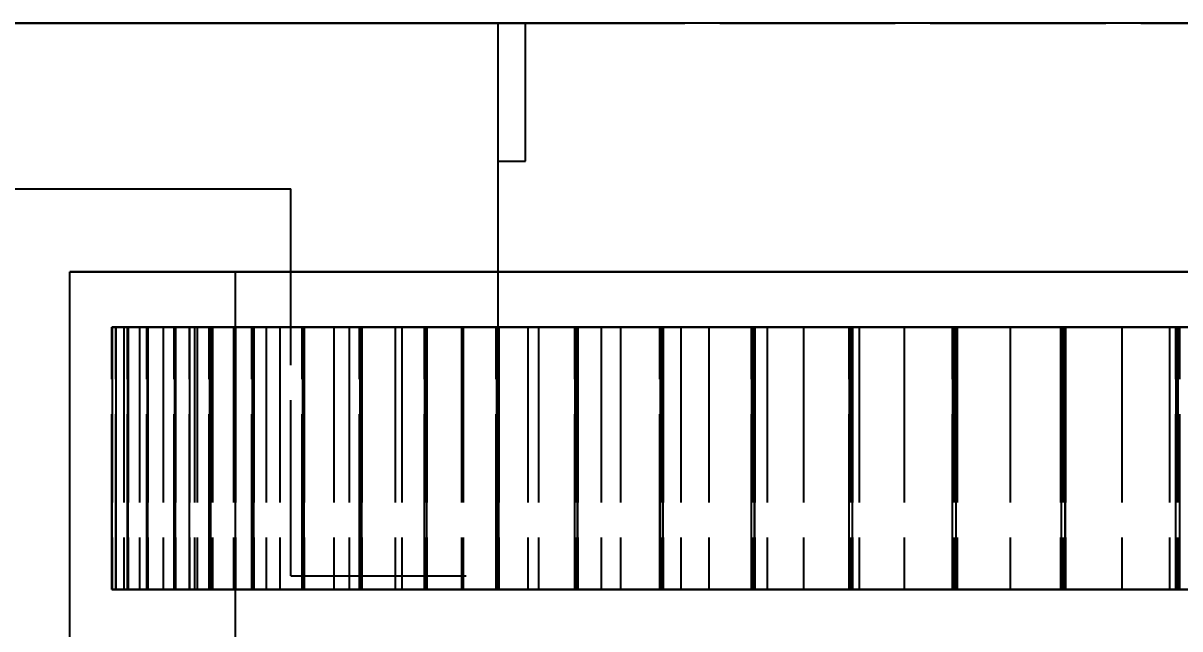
# Model space of a CAD drawing. Header units: millimetres. Extents: x -9 to 243, y -53 to 196.
# Drawn here: x 121.71 to 130.09, y -26.09 to -21.71 of the extents above; entities that cross this region are included whole.
import ezdxf

# ---------------------------------------------------------------- set-up
doc = ezdxf.new("R2010")
doc.units = ezdxf.units.MM
doc.linetypes.add('DASHED', pattern=[1.524, 1.27, -0.254])
for name, color, linetype in [('DIMS', 3, 'CONTINUOUS'), ('HIDDEN', 8, 'DASHED'), ('VISIBLE', 7, 'CONTINUOUS')]:
    doc.layers.add(name, color=color, linetype=linetype)
doc.styles.add('OpenSansCondensed-Light', font='OpenSansCondensed-Light.ttf')
doc.dimstyles.new('EZDXF', dxfattribs={"dimtxt": 0.25, "dimasz": 0.175, "dimexe": 0.375, "dimexo": 0.125, "dimgap": 0.1, "dimtad": 1, "dimlfac": 100, "dimzin": 12, "dimdsep": 46, "dimtxsty": 'OpenSansCondensed-Light', "dimblk": 'ARCHTICK', "dimcen": 2.5, "dimazin": 3, "dimtfac": 0.5, "dimtmove": 2, "dimatfit": 3})

# ---------------------------------------------------------------- blocks, each defined once
blk = doc.blocks.new('_ARCHTICK')
at = {"color": 0, "linetype": 'BYBLOCK', "const_width": 0.15}
blk.add_lwpolyline([(-0.5, -0.5), (0.5, 0.5)], dxfattribs=at)

msp = doc.modelspace()

# ---------------------------------------------------------------- linework, layer by layer
at = {"layer": 'HIDDEN'}
for points in [[(94.75, -21.71), (200.25, -21.71)], [(120.14793, -21.71), (125.14793, -21.71)], [(120.14793, -21.71), (125.14793, -21.71)], [(125.14793, -25.71), (125.14793, -21.71)], [(125.14793, -21.71), (125.34793, -21.71)], [(125.14793, -21.71), (125.34793, -21.71)], [(125.14793, -21.71), (125.34793, -21.71)], [(125.14793, -21.71), (125.34793, -21.71)], [(125.14793, -21.71), (125.34793, -21.71)], [(125.14793, -21.71), (125.34793, -21.71)], [(125.14793, -22.71), (125.14793, -21.71)], [(125.14793, -22.71), (125.14793, -21.71)], [(125.14793, -22.71), (125.14793, -21.71)], [(125.14793, -22.71), (125.14793, -21.71)], [(125.14793, -22.71), (125.14793, -21.71)], [(125.14793, -22.71), (125.14793, -21.71)], [(125.34793, -22.71), (125.34793, -21.71)], [(125.34793, -22.71), (125.34793, -21.71)], [(125.34793, -22.71), (125.34793, -21.71)], [(125.34793, -22.71), (125.34793, -21.71)], [(125.34793, -22.71), (125.34793, -21.71)], [(125.14793, -22.71), (125.34793, -22.71)], [(125.14793, -22.71), (125.34793, -22.71)], [(125.14793, -22.71), (125.34793, -22.71)], [(125.14793, -22.71), (125.34793, -22.71)], [(125.14793, -22.71), (125.34793, -22.71)], [(121.64793, -22.91), (123.64793, -22.91)], [(123.64793, -25.71), (123.64793, -22.91)], [(130.63291, -23.51), (129.97253, -23.51), (129.31215, -23.51), (128.65176, -23.51), (127.99138, -23.51), (127.331, -23.51), (126.67061, -23.51), (126.01023, -23.51), (125.34985, -23.51), (124.68947, -23.51), (124.02908, -23.51), (123.3687, -23.51), (122.70832, -23.51), (122.04793, -23.51)], [(130.0931, -23.51), (129.47081, -23.51), (128.84852, -23.51), (128.22624, -23.51), (127.60395, -23.51), (126.98166, -23.51), (126.35937, -23.51), (125.73708, -23.51), (125.1148, -23.51), (124.49251, -23.51), (123.87022, -23.51), (123.24793, -23.51)], [(123.24793, -23.51), (123.55908, -23.51), (123.87022, -23.51), (124.18136, -23.51), (124.49251, -23.51), (124.80365, -23.51), (125.1148, -23.51), (125.42594, -23.51), (125.73708, -23.51), (126.04823, -23.51), (126.35937, -23.51), (126.67052, -23.51), (126.98166, -23.51), (127.2928, -23.51), (127.60395, -23.51), (127.91509, -23.51), (128.22624, -23.51), (128.53738, -23.51), (128.84852, -23.51), (129.15967, -23.51), (129.47081, -23.51), (129.78196, -23.51), (130.0931, -23.51)], [(123.24793, -26.21), (123.24793, -23.51)], [(123.64793, -25.71), (123.64793, -23.51)], [(125.14793, -25.71), (125.14793, -23.51)], [(122.35367, -23.91), (122.35174, -23.91)], [(122.35174, -23.91), (122.3527, -23.91)], [(122.3527, -23.91), (122.35174, -23.91)], [(122.35367, -23.91), (122.35174, -23.91)], [(122.35174, -25.81), (122.35174, -23.91)], [(122.35174, -25.81), (122.35174, -23.91)], [(122.3527, -25.81), (122.3527, -23.91)], [(122.38127, -23.91), (122.35367, -23.91)], [(122.35367, -23.91), (122.38127, -23.91)], [(122.35367, -25.81), (122.35367, -23.91)], [(122.35367, -23.91), (122.35367, -25.81)], [(122.38127, -23.91), (122.37934, -23.91)], [(122.38127, -23.91), (122.37934, -23.91)], [(122.38127, -23.91), (122.37934, -23.91)], [(122.37934, -23.91), (122.38127, -23.91)], [(122.37934, -25.81), (122.37934, -23.91)], [(122.37934, -25.81), (122.37934, -23.91)], [(122.3832, -23.91), (122.38127, -23.91)], [(122.3832, -23.91), (122.38127, -23.91)], [(122.38127, -25.81), (122.38127, -23.91)], [(122.38127, -25.81), (122.38127, -23.91)], [(122.38127, -23.91), (122.38127, -25.81)], [(122.38127, -25.81), (122.38127, -23.91)], [(122.38127, -23.91), (122.38127, -25.81)], [(122.38127, -23.91), (122.38127, -25.81)], [(122.38127, -23.91), (122.38127, -25.81)], [(122.38127, -25.81), (122.38127, -23.91)], [(122.43832, -23.91), (122.3832, -23.91)], [(122.3832, -23.91), (122.43832, -23.91)], [(122.3832, -25.81), (122.3832, -23.91)], [(122.3832, -25.81), (122.3832, -23.91)], [(122.46591, -23.91), (122.43832, -23.91)], [(122.43832, -23.91), (122.46591, -23.91)], [(122.43832, -23.91), (122.43832, -25.81)], [(122.43832, -23.91), (122.43832, -25.81)], [(122.46688, -23.91), (122.464, -23.91)], [(122.46591, -23.91), (122.464, -23.91)], [(122.46591, -23.91), (122.464, -23.91)], [(122.464, -23.91), (122.46688, -23.91)], [(122.464, -25.81), (122.464, -23.91)], [(122.464, -25.81), (122.464, -23.91)], [(122.46591, -25.81), (122.46591, -23.91)], [(122.46591, -23.91), (122.46591, -25.81)], [(122.46784, -23.91), (122.46688, -23.91)], [(122.46688, -23.91), (122.46784, -23.91)], [(122.46688, -23.91), (122.46688, -25.81)], [(122.46688, -23.91), (122.46688, -25.81)], [(122.46978, -23.91), (122.46784, -23.91)], [(122.46978, -23.91), (122.46784, -23.91)], [(122.46784, -25.81), (122.46784, -23.91)], [(122.46784, -25.81), (122.46784, -23.91)], [(122.55226, -23.91), (122.46978, -23.91)], [(122.46978, -23.91), (122.55226, -23.91)], [(122.46978, -23.91), (122.46978, -25.81)], [(122.46978, -25.81), (122.46978, -23.91)], [(122.55226, -23.91), (122.60737, -23.91)], [(122.60737, -23.91), (122.55226, -23.91)], [(122.55226, -23.91), (122.55226, -25.81)], [(122.55226, -23.91), (122.55226, -25.81)], [(122.60737, -23.91), (122.60548, -23.91)], [(122.60548, -23.91), (122.60931, -23.91)], [(122.60931, -23.91), (122.60548, -23.91)], [(122.60737, -23.91), (122.60548, -23.91)], [(122.60548, -25.81), (122.60548, -23.91)], [(122.60548, -25.81), (122.60548, -23.91)], [(122.60737, -23.91), (122.60737, -25.81)], [(122.60737, -25.81), (122.60737, -23.91)], [(122.60931, -23.91), (122.61123, -23.91)], [(122.61123, -23.91), (122.60931, -23.91)], [(122.60931, -23.91), (122.60931, -25.81)], [(122.60931, -23.91), (122.60931, -25.81)], [(122.61315, -23.91), (122.61123, -23.91)], [(122.61315, -23.91), (122.61123, -23.91)], [(122.61123, -25.81), (122.61123, -23.91)], [(122.61123, -25.81), (122.61123, -23.91)], [(122.61315, -23.91), (122.72277, -23.91)], [(122.72277, -23.91), (122.61315, -23.91)], [(122.61315, -25.81), (122.61315, -23.91)], [(122.61315, -23.91), (122.61315, -25.81)], [(122.72277, -23.91), (122.80525, -23.91)], [(122.80525, -23.91), (122.72277, -23.91)], [(122.72277, -23.91), (122.72277, -25.81)], [(122.72277, -23.91), (122.72277, -25.81)], [(122.80525, -23.91), (122.80339, -23.91)], [(122.80339, -23.91), (122.80815, -23.91)], [(122.80815, -23.91), (122.80339, -23.91)], [(122.80525, -23.91), (122.80339, -23.91)], [(122.80339, -25.81), (122.80339, -23.91)], [(122.80339, -25.81), (122.80339, -23.91)], [(122.80525, -23.91), (122.80525, -25.81)], [(122.80525, -25.81), (122.80525, -23.91)], [(122.80815, -23.91), (122.81103, -23.91)], [(122.81103, -23.91), (122.80815, -23.91)], [(122.80815, -23.91), (122.80815, -25.81)], [(122.80815, -23.91), (122.80815, -25.81)], [(122.81294, -23.91), (122.81103, -23.91)], [(122.81294, -23.91), (122.81103, -23.91)], [(122.81103, -25.81), (122.81103, -23.91)], [(122.81103, -25.81), (122.81103, -23.91)], [(122.81294, -23.91), (122.94938, -23.91)], [(122.94938, -23.91), (122.81294, -23.91)], [(122.81294, -25.81), (122.81294, -23.91)], [(122.81294, -23.91), (122.81294, -25.81)], [(122.9146, -23.91), (122.97016, -23.91)], [(122.97016, -23.91), (122.9146, -23.91)], [(122.9146, -23.91), (122.9146, -25.81)], [(122.9146, -25.81), (122.9146, -23.91)], [(122.94938, -23.91), (123.059, -23.91)], [(123.059, -23.91), (122.94938, -23.91)], [(122.94938, -23.91), (122.94938, -25.81)], [(122.94938, -23.91), (122.94938, -25.81)], [(122.97016, -23.91), (123.08114, -23.91)], [(123.08114, -23.91), (122.97016, -23.91)], [(122.97016, -23.91), (122.97016, -25.81)], [(122.97016, -23.91), (122.97016, -25.81)], [(123.059, -23.91), (123.05716, -23.91)], [(123.05716, -23.91), (123.06285, -23.91)], [(123.06285, -23.91), (123.05716, -23.91)], [(123.059, -23.91), (123.05716, -23.91)], [(123.05716, -25.81), (123.05716, -23.91)], [(123.05716, -25.81), (123.05716, -23.91)], [(123.059, -23.91), (123.059, -25.81)], [(123.059, -25.81), (123.059, -23.91)], [(123.06285, -23.91), (123.06667, -23.91)], [(123.06667, -23.91), (123.06285, -23.91)], [(123.06285, -23.91), (123.06285, -25.81)], [(123.06285, -23.91), (123.06285, -25.81)], [(123.06857, -23.91), (123.06667, -23.91)], [(123.06857, -23.91), (123.06667, -23.91)], [(123.06667, -25.81), (123.06667, -23.91)], [(123.06667, -25.81), (123.06667, -23.91)], [(123.06857, -23.91), (123.23146, -23.91)], [(123.23146, -23.91), (123.06857, -23.91)], [(123.06857, -25.81), (123.06857, -23.91)], [(123.06857, -23.91), (123.06857, -25.81)], [(123.24721, -23.91), (123.08114, -23.91)], [(123.08114, -23.91), (123.24721, -23.91)], [(123.08114, -23.91), (123.08114, -25.81)], [(123.08114, -23.91), (123.08114, -25.81)], [(123.23146, -23.91), (123.36791, -23.91)], [(123.36791, -23.91), (123.23146, -23.91)], [(123.23146, -23.91), (123.23146, -25.81)], [(123.23146, -23.91), (123.23146, -25.81)], [(123.46792, -23.91), (123.24721, -23.91)], [(123.24721, -23.91), (123.46792, -23.91)], [(123.24721, -23.91), (123.24721, -25.81)], [(123.24721, -23.91), (123.24721, -25.81)], [(123.36791, -23.91), (123.36611, -23.91)], [(123.36611, -23.91), (123.3727, -23.91)], [(123.3727, -23.91), (123.36611, -23.91)], [(123.36791, -23.91), (123.36611, -23.91)], [(123.36611, -25.81), (123.36611, -23.91)], [(123.36611, -25.81), (123.36611, -23.91)], [(123.36791, -23.91), (123.36791, -25.81)], [(123.36791, -25.81), (123.36791, -23.91)], [(123.3727, -23.91), (123.37746, -23.91)], [(123.37746, -23.91), (123.3727, -23.91)], [(123.3727, -23.91), (123.3727, -25.81)], [(123.3727, -23.91), (123.3727, -25.81)], [(123.37933, -23.91), (123.37746, -23.91)], [(123.37933, -23.91), (123.37746, -23.91)], [(123.37746, -25.81), (123.37746, -23.91)], [(123.37746, -25.81), (123.37746, -23.91)], [(123.37933, -23.91), (123.56822, -23.91)], [(123.56822, -23.91), (123.37933, -23.91)], [(123.37933, -25.81), (123.37933, -23.91)], [(123.37933, -23.91), (123.37933, -25.81)], [(123.74264, -23.91), (123.46792, -23.91)], [(123.46792, -23.91), (123.74264, -23.91)], [(123.46792, -23.91), (123.46792, -25.81)], [(123.46792, -23.91), (123.46792, -25.81)], [(123.56822, -23.91), (123.73112, -23.91)], [(123.73112, -23.91), (123.56822, -23.91)], [(123.56822, -23.91), (123.56822, -25.81)], [(123.56822, -23.91), (123.56822, -25.81)], [(123.73112, -23.91), (123.72936, -23.91)], [(123.72936, -23.91), (123.73684, -23.91)], [(123.73684, -23.91), (123.72936, -23.91)], [(123.73112, -23.91), (123.72936, -23.91)], [(123.72936, -25.81), (123.72936, -23.91)], [(123.72936, -25.81), (123.72936, -23.91)], [(123.73112, -23.91), (123.73112, -25.81)], [(123.73112, -25.81), (123.73112, -23.91)], [(123.73684, -23.91), (123.74252, -23.91)], [(123.74252, -23.91), (123.73684, -23.91)], [(123.73684, -23.91), (123.73684, -25.81)], [(123.73684, -23.91), (123.73684, -25.81)], [(123.74436, -23.91), (123.74252, -23.91)], [(123.74436, -23.91), (123.74252, -23.91)], [(123.74252, -25.81), (123.74252, -23.91)], [(123.74252, -25.81), (123.74252, -23.91)], [(124.07063, -23.91), (123.74264, -23.91)], [(123.74264, -23.91), (124.07063, -23.91)], [(123.74264, -23.91), (123.74264, -25.81)], [(123.74264, -23.91), (123.74264, -25.81)], [(123.74436, -23.91), (123.95873, -23.91)], [(123.95873, -23.91), (123.74436, -23.91)], [(123.74436, -25.81), (123.74436, -23.91)], [(123.74436, -23.91), (123.74436, -25.81)], [(123.95873, -23.91), (124.14762, -23.91)], [(124.14762, -23.91), (123.95873, -23.91)], [(123.95873, -23.91), (123.95873, -25.81)], [(123.95873, -23.91), (123.95873, -25.81)], [(124.45096, -23.91), (124.07063, -23.91)], [(124.07063, -23.91), (124.45096, -23.91)], [(124.07063, -23.91), (124.07063, -25.81)], [(124.07063, -23.91), (124.07063, -25.81)], [(124.14762, -23.91), (124.1459, -23.91)], [(124.1459, -23.91), (124.15425, -23.91)], [(124.15425, -23.91), (124.1459, -23.91)], [(124.14762, -23.91), (124.1459, -23.91)], [(124.1459, -25.81), (124.1459, -23.91)], [(124.1459, -25.81), (124.1459, -23.91)], [(124.14762, -23.91), (124.14762, -25.81)], [(124.14762, -25.81), (124.14762, -23.91)], [(124.15425, -23.91), (124.16084, -23.91)], [(124.16084, -23.91), (124.15425, -23.91)], [(124.15425, -23.91), (124.15425, -25.81)], [(124.15425, -23.91), (124.15425, -25.81)], [(124.16264, -23.91), (124.16084, -23.91)], [(124.16264, -23.91), (124.16084, -23.91)], [(124.16084, -25.81), (124.16084, -23.91)], [(124.16084, -25.81), (124.16084, -23.91)], [(124.16264, -23.91), (124.40188, -23.91)], [(124.40188, -23.91), (124.16264, -23.91)], [(124.16264, -25.81), (124.16264, -23.91)], [(124.16264, -23.91), (124.16264, -25.81)], [(124.40188, -23.91), (124.61624, -23.91)], [(124.61624, -23.91), (124.40188, -23.91)], [(124.40188, -23.91), (124.40188, -25.81)], [(124.40188, -23.91), (124.40188, -25.81)], [(124.88256, -23.91), (124.45096, -23.91)], [(124.45096, -23.91), (124.88256, -23.91)], [(124.45096, -23.91), (124.45096, -25.81)], [(124.45096, -23.91), (124.45096, -25.81)], [(124.61624, -23.91), (124.61457, -23.91)], [(124.61457, -23.91), (124.62377, -23.91)], [(124.62377, -23.91), (124.61457, -23.91)], [(124.61624, -23.91), (124.61457, -23.91)], [(124.61457, -25.81), (124.61457, -23.91)], [(124.61457, -25.81), (124.61457, -23.91)], [(124.61624, -23.91), (124.61624, -25.81)], [(124.61624, -25.81), (124.61624, -23.91)], [(124.62377, -23.91), (124.63125, -23.91)], [(124.63125, -23.91), (124.62377, -23.91)], [(124.62377, -23.91), (124.62377, -25.81)], [(124.62377, -23.91), (124.62377, -25.81)], [(124.63301, -23.91), (124.63125, -23.91)], [(124.63301, -23.91), (124.63125, -23.91)], [(124.63125, -25.81), (124.63125, -23.91)], [(124.63125, -25.81), (124.63125, -23.91)], [(124.63301, -23.91), (124.89645, -23.91)], [(124.89645, -23.91), (124.63301, -23.91)], [(124.63301, -25.81), (124.63301, -23.91)], [(124.63301, -23.91), (124.63301, -25.81)], [(125.36425, -23.91), (124.88256, -23.91)], [(124.88256, -23.91), (125.36425, -23.91)], [(124.88256, -23.91), (124.88256, -25.81)], [(124.88256, -23.91), (124.88256, -25.81)], [(124.89645, -23.91), (125.13569, -23.91)], [(125.13569, -23.91), (124.89645, -23.91)], [(124.89645, -23.91), (124.89645, -25.81)], [(124.89645, -23.91), (124.89645, -25.81)], [(125.13569, -23.91), (125.13407, -23.91)], [(125.13407, -23.91), (125.14408, -23.91)], [(125.14408, -23.91), (125.13407, -23.91)], [(125.13569, -23.91), (125.13407, -23.91)], [(125.13407, -25.81), (125.13407, -23.91)], [(125.13407, -25.81), (125.13407, -23.91)], [(125.13569, -23.91), (125.13569, -25.81)], [(125.13569, -25.81), (125.13569, -23.91)], [(125.14408, -23.91), (125.15243, -23.91)], [(125.15243, -23.91), (125.14408, -23.91)], [(125.14408, -23.91), (125.14408, -25.81)], [(125.14408, -23.91), (125.14408, -25.81)], [(125.15415, -23.91), (125.15243, -23.91)], [(125.15415, -23.91), (125.15243, -23.91)], [(125.15243, -25.81), (125.15243, -23.91)], [(125.15243, -25.81), (125.15243, -23.91)], [(125.15415, -23.91), (125.44107, -23.91)], [(125.44107, -23.91), (125.15415, -23.91)], [(125.15415, -25.81), (125.15415, -23.91)], [(125.15415, -23.91), (125.15415, -25.81)], [(125.89467, -23.91), (125.36425, -23.91)], [(125.36425, -23.91), (125.89467, -23.91)], [(125.36425, -23.91), (125.36425, -25.81)], [(125.36425, -23.91), (125.36425, -25.81)], [(125.44107, -23.91), (125.70451, -23.91)], [(125.70451, -23.91), (125.44107, -23.91)], [(125.44107, -23.91), (125.44107, -25.81)], [(125.44107, -23.91), (125.44107, -25.81)], [(125.70451, -23.91), (125.70295, -23.91)], [(125.70295, -23.91), (125.71375, -23.91)], [(125.71375, -23.91), (125.70295, -23.91)], [(125.70451, -23.91), (125.70295, -23.91)], [(125.70295, -25.81), (125.70295, -23.91)], [(125.70295, -25.81), (125.70295, -23.91)], [(125.70451, -23.91), (125.70451, -25.81)], [(125.70451, -25.81), (125.70451, -23.91)], [(125.71375, -23.91), (125.72295, -23.91)], [(125.72295, -23.91), (125.71375, -23.91)], [(125.71375, -23.91), (125.71375, -25.81)], [(125.71375, -23.91), (125.71375, -25.81)], [(125.72462, -23.91), (125.72295, -23.91)], [(125.72462, -23.91), (125.72295, -23.91)], [(125.72295, -25.81), (125.72295, -23.91)], [(125.72295, -25.81), (125.72295, -23.91)], [(125.72462, -23.91), (126.0342, -23.91)], [(126.0342, -23.91), (125.72462, -23.91)], [(125.72462, -25.81), (125.72462, -23.91)], [(125.72462, -23.91), (125.72462, -25.81)], [(126.47235, -23.91), (125.89467, -23.91)], [(125.89467, -23.91), (126.47235, -23.91)], [(125.89467, -23.91), (125.89467, -25.81)], [(125.89467, -23.91), (125.89467, -25.81)], [(126.0342, -23.91), (126.32111, -23.91)], [(126.32111, -23.91), (126.0342, -23.91)], [(126.0342, -23.91), (126.0342, -25.81)], [(126.0342, -23.91), (126.0342, -25.81)], [(126.32111, -23.91), (126.31962, -23.91)], [(126.31962, -23.91), (126.33118, -23.91)], [(126.33118, -23.91), (126.31962, -23.91)], [(126.32111, -23.91), (126.31962, -23.91)], [(126.31962, -25.81), (126.31962, -23.91)], [(126.31962, -25.81), (126.31962, -23.91)], [(126.32111, -23.91), (126.32111, -25.81)], [(126.32111, -25.81), (126.32111, -23.91)], [(126.33118, -23.91), (126.34119, -23.91)], [(126.34119, -23.91), (126.33118, -23.91)], [(126.33118, -23.91), (126.33118, -25.81)], [(126.33118, -23.91), (126.33118, -25.81)], [(126.34281, -23.91), (126.34119, -23.91)], [(126.34281, -23.91), (126.34119, -23.91)], [(126.34119, -25.81), (126.34119, -23.91)], [(126.34119, -25.81), (126.34119, -23.91)], [(126.34281, -23.91), (126.6742, -23.91)], [(126.6742, -23.91), (126.34281, -23.91)], [(126.34281, -25.81), (126.34281, -23.91)], [(126.34281, -23.91), (126.34281, -25.81)], [(127.09568, -23.91), (126.47235, -23.91)], [(126.47235, -23.91), (127.09568, -23.91)], [(126.47235, -23.91), (126.47235, -25.81)], [(126.47235, -23.91), (126.47235, -25.81)], [(126.6742, -23.91), (126.98379, -23.91)], [(126.98379, -23.91), (126.6742, -23.91)], [(126.6742, -23.91), (126.6742, -25.81)], [(126.6742, -23.91), (126.6742, -25.81)], [(126.98379, -23.91), (126.98236, -23.91)], [(126.98236, -23.91), (126.99465, -23.91)], [(126.99465, -23.91), (126.98236, -23.91)], [(126.98379, -23.91), (126.98236, -23.91)], [(126.98236, -25.81), (126.98236, -23.91)], [(126.98236, -25.81), (126.98236, -23.91)], [(126.98379, -23.91), (126.98379, -25.81)], [(126.98379, -25.81), (126.98379, -23.91)], [(126.99465, -23.91), (127.00546, -23.91)], [(127.00546, -23.91), (126.99465, -23.91)], [(126.99465, -23.91), (126.99465, -25.81)], [(126.99465, -23.91), (126.99465, -25.81)], [(127.00701, -23.91), (127.00546, -23.91)], [(127.00701, -23.91), (127.00546, -23.91)], [(127.00546, -25.81), (127.00546, -23.91)], [(127.00546, -25.81), (127.00546, -23.91)], [(127.00701, -23.91), (127.35929, -23.91)], [(127.35929, -23.91), (127.00701, -23.91)], [(127.00701, -25.81), (127.00701, -23.91)], [(127.00701, -23.91), (127.00701, -25.81)], [(127.76292, -23.91), (127.09568, -23.91)], [(127.09568, -23.91), (127.76292, -23.91)], [(127.09568, -23.91), (127.09568, -25.81)], [(127.09568, -23.91), (127.09568, -25.81)], [(127.35929, -23.91), (127.69068, -23.91)], [(127.69068, -23.91), (127.35929, -23.91)], [(127.35929, -23.91), (127.35929, -25.81)], [(127.35929, -23.91), (127.35929, -25.81)], [(127.69068, -23.91), (127.68933, -23.91)], [(127.68933, -23.91), (127.70231, -23.91)], [(127.70231, -23.91), (127.68933, -23.91)], [(127.69068, -23.91), (127.68933, -23.91)], [(127.68933, -25.81), (127.68933, -23.91)], [(127.68933, -25.81), (127.68933, -23.91)], [(127.69068, -23.91), (127.69068, -25.81)], [(127.69068, -25.81), (127.69068, -23.91)], [(127.70231, -23.91), (127.71388, -23.91)], [(127.71388, -23.91), (127.70231, -23.91)], [(127.70231, -23.91), (127.70231, -25.81)], [(127.70231, -23.91), (127.70231, -25.81)], [(127.71537, -23.91), (127.71388, -23.91)], [(127.71537, -23.91), (127.71388, -23.91)], [(127.71388, -25.81), (127.71388, -23.91)], [(127.71388, -25.81), (127.71388, -23.91)], [(127.71537, -23.91), (128.08756, -23.91)], [(128.08756, -23.91), (127.71537, -23.91)], [(127.71537, -25.81), (127.71537, -23.91)], [(127.71537, -23.91), (127.71537, -25.81)], [(128.47221, -23.91), (127.76292, -23.91)], [(127.76292, -23.91), (128.47221, -23.91)], [(127.76292, -23.91), (127.76292, -25.81)], [(127.76292, -23.91), (127.76292, -25.81)], [(128.08756, -23.91), (128.43983, -23.91)], [(128.43983, -23.91), (128.08756, -23.91)], [(128.08756, -23.91), (128.08756, -25.81)], [(128.08756, -23.91), (128.08756, -25.81)], [(128.43983, -23.91), (128.43855, -23.91)], [(128.43855, -23.91), (128.45219, -23.91)], [(128.45219, -23.91), (128.43855, -23.91)], [(128.43983, -23.91), (128.43855, -23.91)], [(128.43855, -25.81), (128.43855, -23.91)], [(128.43855, -25.81), (128.43855, -23.91)], [(128.43983, -23.91), (128.43983, -25.81)], [(128.43983, -25.81), (128.43983, -23.91)], [(128.45219, -23.91), (128.46449, -23.91)], [(128.46449, -23.91), (128.45219, -23.91)], [(128.45219, -23.91), (128.45219, -25.81)], [(128.45219, -23.91), (128.45219, -25.81)], [(128.46592, -23.91), (128.46449, -23.91)], [(128.46592, -23.91), (128.46449, -23.91)], [(128.46449, -25.81), (128.46449, -23.91)], [(128.46449, -25.81), (128.46449, -23.91)], [(128.46592, -23.91), (128.85696, -23.91)], [(128.85696, -23.91), (128.46592, -23.91)], [(128.46592, -25.81), (128.46592, -23.91)], [(128.46592, -23.91), (128.46592, -25.81)], [(129.22157, -23.91), (128.47221, -23.91)], [(128.47221, -23.91), (129.22157, -23.91)], [(128.47221, -23.91), (128.47221, -25.81)], [(128.47221, -23.91), (128.47221, -25.81)], [(128.85696, -23.91), (129.22914, -23.91)], [(129.22914, -23.91), (128.85696, -23.91)], [(128.85696, -23.91), (128.85696, -25.81)], [(128.85696, -23.91), (128.85696, -25.81)], [(130.00891, -23.91), (129.22157, -23.91)], [(129.22157, -23.91), (130.00891, -23.91)], [(129.22157, -23.91), (129.22157, -25.81)], [(129.22157, -23.91), (129.22157, -25.81)], [(129.22914, -23.91), (129.22794, -23.91)], [(129.22794, -23.91), (129.24221, -23.91)], [(129.24221, -23.91), (129.22794, -23.91)], [(129.22914, -23.91), (129.22794, -23.91)], [(129.22794, -25.81), (129.22794, -23.91)], [(129.22794, -25.81), (129.22794, -23.91)], [(129.22914, -23.91), (129.22914, -25.81)], [(129.22914, -25.81), (129.22914, -23.91)], [(129.24221, -23.91), (129.25519, -23.91)], [(129.25519, -23.91), (129.24221, -23.91)], [(129.24221, -23.91), (129.24221, -25.81)], [(129.24221, -23.91), (129.24221, -25.81)], [(129.25655, -23.91), (129.25519, -23.91)], [(129.25655, -23.91), (129.25519, -23.91)], [(129.25519, -25.81), (129.25519, -23.91)], [(129.25519, -25.81), (129.25519, -23.91)], [(129.25655, -23.91), (129.66537, -23.91)], [(129.66537, -23.91), (129.25655, -23.91)], [(129.25655, -25.81), (129.25655, -23.91)], [(129.25655, -23.91), (129.25655, -25.81)], [(129.66537, -23.91), (130.05642, -23.91)], [(130.05642, -23.91), (129.66537, -23.91)], [(129.66537, -23.91), (129.66537, -25.81)], [(129.66537, -23.91), (129.66537, -25.81)], [(130.83205, -23.91), (130.00891, -23.91)], [(130.00891, -23.91), (130.83205, -23.91)], [(130.00891, -23.91), (130.00891, -25.81)], [(130.00891, -23.91), (130.00891, -25.81)], [(130.05642, -23.91), (130.0553, -23.91)], [(130.0553, -23.91), (130.07014, -23.91)], [(130.07014, -23.91), (130.0553, -23.91)], [(130.05642, -23.91), (130.0553, -23.91)], [(130.0553, -25.81), (130.0553, -23.91)], [(130.0553, -25.81), (130.0553, -23.91)], [(130.05642, -23.91), (130.05642, -25.81)], [(130.05642, -25.81), (130.05642, -23.91)], [(130.07014, -23.91), (130.08379, -23.91)], [(130.08379, -23.91), (130.07014, -23.91)], [(130.07014, -23.91), (130.07014, -25.81)], [(130.07014, -23.91), (130.07014, -25.81)], [(130.08507, -23.91), (130.08379, -23.91)], [(130.08507, -23.91), (130.08379, -23.91)], [(130.08379, -25.81), (130.08379, -23.91)], [(130.08379, -25.81), (130.08379, -23.91)], [(123.64793, -25.71), (125.14793, -25.71)], [(123.64793, -25.71), (125.14793, -25.71)], [(122.35367, -25.81), (122.35174, -25.81)], [(122.35174, -25.81), (122.3527, -25.81)], [(122.3527, -25.81), (122.35174, -25.81)], [(122.35367, -25.81), (122.35174, -25.81)], [(122.38127, -25.81), (122.35367, -25.81)], [(122.35367, -25.81), (122.38127, -25.81)], [(122.38127, -25.81), (122.37934, -25.81)], [(122.38127, -25.81), (122.37934, -25.81)], [(122.38127, -25.81), (122.37934, -25.81)], [(122.37934, -25.81), (122.38127, -25.81)], [(122.3832, -25.81), (122.38127, -25.81)], [(122.3832, -25.81), (122.38127, -25.81)], [(122.43832, -25.81), (122.3832, -25.81)], [(122.3832, -25.81), (122.43832, -25.81)], [(122.46591, -25.81), (122.43832, -25.81)], [(122.43832, -25.81), (122.46591, -25.81)], [(122.46688, -25.81), (122.464, -25.81)], [(122.46591, -25.81), (122.464, -25.81)], [(122.46591, -25.81), (122.464, -25.81)], [(122.464, -25.81), (122.46688, -25.81)], [(122.46784, -25.81), (122.46688, -25.81)], [(122.46688, -25.81), (122.46784, -25.81)], [(122.46978, -25.81), (122.46784, -25.81)], [(122.46978, -25.81), (122.46784, -25.81)], [(122.55226, -25.81), (122.46978, -25.81)], [(122.46978, -25.81), (122.55226, -25.81)], [(122.55226, -25.81), (122.60737, -25.81)], [(122.60737, -25.81), (122.55226, -25.81)], [(122.60737, -25.81), (122.60548, -25.81)], [(122.60548, -25.81), (122.60931, -25.81)], [(122.60931, -25.81), (122.60548, -25.81)], [(122.60737, -25.81), (122.60548, -25.81)], [(122.60931, -25.81), (122.61123, -25.81)], [(122.61123, -25.81), (122.60931, -25.81)], [(122.61315, -25.81), (122.61123, -25.81)], [(122.61315, -25.81), (122.61123, -25.81)], [(122.61315, -25.81), (122.72277, -25.81)], [(122.72277, -25.81), (122.61315, -25.81)], [(122.72277, -25.81), (122.80525, -25.81)], [(122.80525, -25.81), (122.72277, -25.81)], [(122.80525, -25.81), (122.80339, -25.81)], [(122.80339, -25.81), (122.80815, -25.81)], [(122.80815, -25.81), (122.80339, -25.81)], [(122.80525, -25.81), (122.80339, -25.81)], [(122.80815, -25.81), (122.81103, -25.81)], [(122.81103, -25.81), (122.80815, -25.81)], [(122.81294, -25.81), (122.81103, -25.81)], [(122.81294, -25.81), (122.81103, -25.81)], [(122.81294, -25.81), (122.94938, -25.81)], [(122.94938, -25.81), (122.81294, -25.81)], [(122.9146, -25.81), (122.97016, -25.81)], [(122.97016, -25.81), (122.9146, -25.81)], [(122.94938, -25.81), (123.059, -25.81)], [(123.059, -25.81), (122.94938, -25.81)], [(122.97016, -25.81), (123.08114, -25.81)], [(123.08114, -25.81), (122.97016, -25.81)], [(123.059, -25.81), (123.05716, -25.81)], [(123.05716, -25.81), (123.06285, -25.81)], [(123.06285, -25.81), (123.05716, -25.81)], [(123.059, -25.81), (123.05716, -25.81)], [(123.06285, -25.81), (123.06667, -25.81)], [(123.06667, -25.81), (123.06285, -25.81)], [(123.06857, -25.81), (123.06667, -25.81)], [(123.06857, -25.81), (123.06667, -25.81)], [(123.06857, -25.81), (123.23146, -25.81)], [(123.23146, -25.81), (123.06857, -25.81)], [(123.24721, -25.81), (123.08114, -25.81)], [(123.08114, -25.81), (123.24721, -25.81)], [(123.23146, -25.81), (123.36791, -25.81)], [(123.36791, -25.81), (123.23146, -25.81)], [(123.46792, -25.81), (123.24721, -25.81)], [(123.24721, -25.81), (123.46792, -25.81)], [(123.36791, -25.81), (123.36611, -25.81)], [(123.36611, -25.81), (123.3727, -25.81)], [(123.3727, -25.81), (123.36611, -25.81)], [(123.36791, -25.81), (123.36611, -25.81)], [(123.3727, -25.81), (123.37746, -25.81)], [(123.37746, -25.81), (123.3727, -25.81)], [(123.37933, -25.81), (123.37746, -25.81)], [(123.37933, -25.81), (123.37746, -25.81)], [(123.37933, -25.81), (123.56822, -25.81)], [(123.56822, -25.81), (123.37933, -25.81)], [(123.74264, -25.81), (123.46792, -25.81)], [(123.46792, -25.81), (123.74264, -25.81)], [(123.56822, -25.81), (123.73112, -25.81)], [(123.73112, -25.81), (123.56822, -25.81)], [(123.73112, -25.81), (123.72936, -25.81)], [(123.72936, -25.81), (123.73684, -25.81)], [(123.73684, -25.81), (123.72936, -25.81)], [(123.73112, -25.81), (123.72936, -25.81)], [(123.73684, -25.81), (123.74252, -25.81)], [(123.74252, -25.81), (123.73684, -25.81)], [(123.74436, -25.81), (123.74252, -25.81)], [(123.74436, -25.81), (123.74252, -25.81)], [(124.07063, -25.81), (123.74264, -25.81)], [(123.74264, -25.81), (124.07063, -25.81)], [(123.74436, -25.81), (123.95873, -25.81)], [(123.95873, -25.81), (123.74436, -25.81)], [(123.95873, -25.81), (124.14762, -25.81)], [(124.14762, -25.81), (123.95873, -25.81)], [(124.45096, -25.81), (124.07063, -25.81)], [(124.07063, -25.81), (124.45096, -25.81)], [(124.14762, -25.81), (124.1459, -25.81)], [(124.1459, -25.81), (124.15425, -25.81)], [(124.15425, -25.81), (124.1459, -25.81)], [(124.14762, -25.81), (124.1459, -25.81)], [(124.15425, -25.81), (124.16084, -25.81)], [(124.16084, -25.81), (124.15425, -25.81)], [(124.16264, -25.81), (124.16084, -25.81)], [(124.16264, -25.81), (124.16084, -25.81)], [(124.16264, -25.81), (124.40188, -25.81)], [(124.40188, -25.81), (124.16264, -25.81)], [(124.40188, -25.81), (124.61624, -25.81)], [(124.61624, -25.81), (124.40188, -25.81)], [(124.88256, -25.81), (124.45096, -25.81)], [(124.45096, -25.81), (124.88256, -25.81)], [(124.61624, -25.81), (124.61457, -25.81)], [(124.61457, -25.81), (124.62377, -25.81)], [(124.62377, -25.81), (124.61457, -25.81)], [(124.61624, -25.81), (124.61457, -25.81)], [(124.62377, -25.81), (124.63125, -25.81)], [(124.63125, -25.81), (124.62377, -25.81)], [(124.63301, -25.81), (124.63125, -25.81)], [(124.63301, -25.81), (124.63125, -25.81)], [(124.63301, -25.81), (124.89645, -25.81)], [(124.89645, -25.81), (124.63301, -25.81)], [(125.36425, -25.81), (124.88256, -25.81)], [(124.88256, -25.81), (125.36425, -25.81)], [(124.89645, -25.81), (125.13569, -25.81)], [(125.13569, -25.81), (124.89645, -25.81)], [(125.13569, -25.81), (125.13407, -25.81)], [(125.13407, -25.81), (125.14408, -25.81)], [(125.14408, -25.81), (125.13407, -25.81)], [(125.13569, -25.81), (125.13407, -25.81)], [(125.14408, -25.81), (125.15243, -25.81)], [(125.15243, -25.81), (125.14408, -25.81)], [(125.15415, -25.81), (125.15243, -25.81)], [(125.15415, -25.81), (125.15243, -25.81)], [(125.15415, -25.81), (125.44107, -25.81)], [(125.44107, -25.81), (125.15415, -25.81)], [(125.89467, -25.81), (125.36425, -25.81)], [(125.36425, -25.81), (125.89467, -25.81)], [(125.44107, -25.81), (125.70451, -25.81)], [(125.70451, -25.81), (125.44107, -25.81)], [(125.70451, -25.81), (125.70295, -25.81)], [(125.70295, -25.81), (125.71375, -25.81)], [(125.71375, -25.81), (125.70295, -25.81)], [(125.70451, -25.81), (125.70295, -25.81)], [(125.71375, -25.81), (125.72295, -25.81)], [(125.72295, -25.81), (125.71375, -25.81)], [(125.72462, -25.81), (125.72295, -25.81)], [(125.72462, -25.81), (125.72295, -25.81)], [(125.72462, -25.81), (126.0342, -25.81)], [(126.0342, -25.81), (125.72462, -25.81)], [(126.47235, -25.81), (125.89467, -25.81)], [(125.89467, -25.81), (126.47235, -25.81)], [(126.0342, -25.81), (126.32111, -25.81)], [(126.32111, -25.81), (126.0342, -25.81)], [(126.32111, -25.81), (126.31962, -25.81)], [(126.31962, -25.81), (126.33118, -25.81)], [(126.33118, -25.81), (126.31962, -25.81)], [(126.32111, -25.81), (126.31962, -25.81)], [(126.33118, -25.81), (126.34119, -25.81)], [(126.34119, -25.81), (126.33118, -25.81)], [(126.34281, -25.81), (126.34119, -25.81)], [(126.34281, -25.81), (126.34119, -25.81)], [(126.34281, -25.81), (126.6742, -25.81)], [(126.6742, -25.81), (126.34281, -25.81)], [(127.09568, -25.81), (126.47235, -25.81)], [(126.47235, -25.81), (127.09568, -25.81)], [(126.6742, -25.81), (126.98379, -25.81)], [(126.98379, -25.81), (126.6742, -25.81)], [(126.98379, -25.81), (126.98236, -25.81)], [(126.98236, -25.81), (126.99465, -25.81)], [(126.99465, -25.81), (126.98236, -25.81)], [(126.98379, -25.81), (126.98236, -25.81)], [(126.99465, -25.81), (127.00546, -25.81)], [(127.00546, -25.81), (126.99465, -25.81)], [(127.00701, -25.81), (127.00546, -25.81)], [(127.00701, -25.81), (127.00546, -25.81)], [(127.00701, -25.81), (127.35929, -25.81)], [(127.35929, -25.81), (127.00701, -25.81)], [(127.76292, -25.81), (127.09568, -25.81)], [(127.09568, -25.81), (127.76292, -25.81)], [(127.35929, -25.81), (127.69068, -25.81)], [(127.69068, -25.81), (127.35929, -25.81)], [(127.69068, -25.81), (127.68933, -25.81)], [(127.68933, -25.81), (127.70231, -25.81)], [(127.70231, -25.81), (127.68933, -25.81)], [(127.69068, -25.81), (127.68933, -25.81)], [(127.70231, -25.81), (127.71388, -25.81)], [(127.71388, -25.81), (127.70231, -25.81)], [(127.71537, -25.81), (127.71388, -25.81)], [(127.71537, -25.81), (127.71388, -25.81)], [(127.71537, -25.81), (128.08756, -25.81)], [(128.08756, -25.81), (127.71537, -25.81)], [(128.47221, -25.81), (127.76292, -25.81)], [(127.76292, -25.81), (128.47221, -25.81)], [(128.08756, -25.81), (128.43983, -25.81)], [(128.43983, -25.81), (128.08756, -25.81)], [(128.43983, -25.81), (128.43855, -25.81)], [(128.43855, -25.81), (128.45219, -25.81)], [(128.45219, -25.81), (128.43855, -25.81)], [(128.43983, -25.81), (128.43855, -25.81)], [(128.45219, -25.81), (128.46449, -25.81)], [(128.46449, -25.81), (128.45219, -25.81)], [(128.46592, -25.81), (128.46449, -25.81)], [(128.46592, -25.81), (128.46449, -25.81)], [(128.46592, -25.81), (128.85696, -25.81)], [(128.85696, -25.81), (128.46592, -25.81)], [(129.22157, -25.81), (128.47221, -25.81)], [(128.47221, -25.81), (129.22157, -25.81)], [(128.85696, -25.81), (129.22914, -25.81)], [(129.22914, -25.81), (128.85696, -25.81)], [(130.00891, -25.81), (129.22157, -25.81)], [(129.22157, -25.81), (130.00891, -25.81)], [(129.22914, -25.81), (129.22794, -25.81)], [(129.22794, -25.81), (129.24221, -25.81)], [(129.24221, -25.81), (129.22794, -25.81)], [(129.22914, -25.81), (129.22794, -25.81)], [(129.24221, -25.81), (129.25519, -25.81)], [(129.25519, -25.81), (129.24221, -25.81)], [(129.25655, -25.81), (129.25519, -25.81)], [(129.25655, -25.81), (129.25519, -25.81)], [(129.25655, -25.81), (129.66537, -25.81)], [(129.66537, -25.81), (129.25655, -25.81)], [(129.66537, -25.81), (130.05642, -25.81)], [(130.05642, -25.81), (129.66537, -25.81)], [(130.83205, -25.81), (130.00891, -25.81)], [(130.00891, -25.81), (130.83205, -25.81)], [(130.05642, -25.81), (130.0553, -25.81)], [(130.0553, -25.81), (130.07014, -25.81)], [(130.07014, -25.81), (130.0553, -25.81)], [(130.05642, -25.81), (130.0553, -25.81)], [(130.07014, -25.81), (130.08379, -25.81)], [(130.08379, -25.81), (130.07014, -25.81)], [(130.08507, -25.81), (130.08379, -25.81)], [(130.08507, -25.81), (130.08379, -25.81)]]:
    msp.add_lwpolyline(points, dxfattribs=at)
at = {"layer": 'VISIBLE'}
for points in [[(200.25, -21.71), (94.75, -21.71)], [(125.14793, -23.51), (125.14793, -21.71)], [(125.34793, -22.71), (125.34793, -21.71)], [(125.14793, -22.71), (125.34793, -22.71)], [(121.64793, -22.91), (123.64793, -22.91)], [(123.64793, -23.51), (123.64793, -22.91)], [(122.04793, -23.51), (122.37812, -23.51), (122.70832, -23.51), (123.03851, -23.51), (123.3687, -23.51), (123.69889, -23.51), (124.02908, -23.51), (124.35927, -23.51), (124.68947, -23.51), (125.01966, -23.51), (125.34985, -23.51), (125.68004, -23.51), (126.01023, -23.51), (126.34042, -23.51), (126.67061, -23.51), (127.00081, -23.51), (127.331, -23.51), (127.66119, -23.51), (127.99138, -23.51), (128.32157, -23.51), (128.65176, -23.51), (128.98196, -23.51), (129.31215, -23.51), (129.64234, -23.51), (129.97253, -23.51), (130.30272, -23.51)], [(122.04793, -26.21), (122.04793, -23.51)]]:
    msp.add_lwpolyline(points, dxfattribs=at)

# ---------------------------------------------------------------- dimensions: what is measured, and where the dimension line sits
at = {"layer": 'DIMS'}
msp.add_linear_dim(base=(93.75, -52.71), p1=(93.75, -21.71), p2=(201.25, -21.71), dimstyle='EZDXF', override={"dimtxt": 1.6, "dimasz": 1, "dimexe": 0.6, "dimexo": 0.5, "dimdec": 2}, dxfattribs=at).render()

doc.saveas('drawing.dxf')
